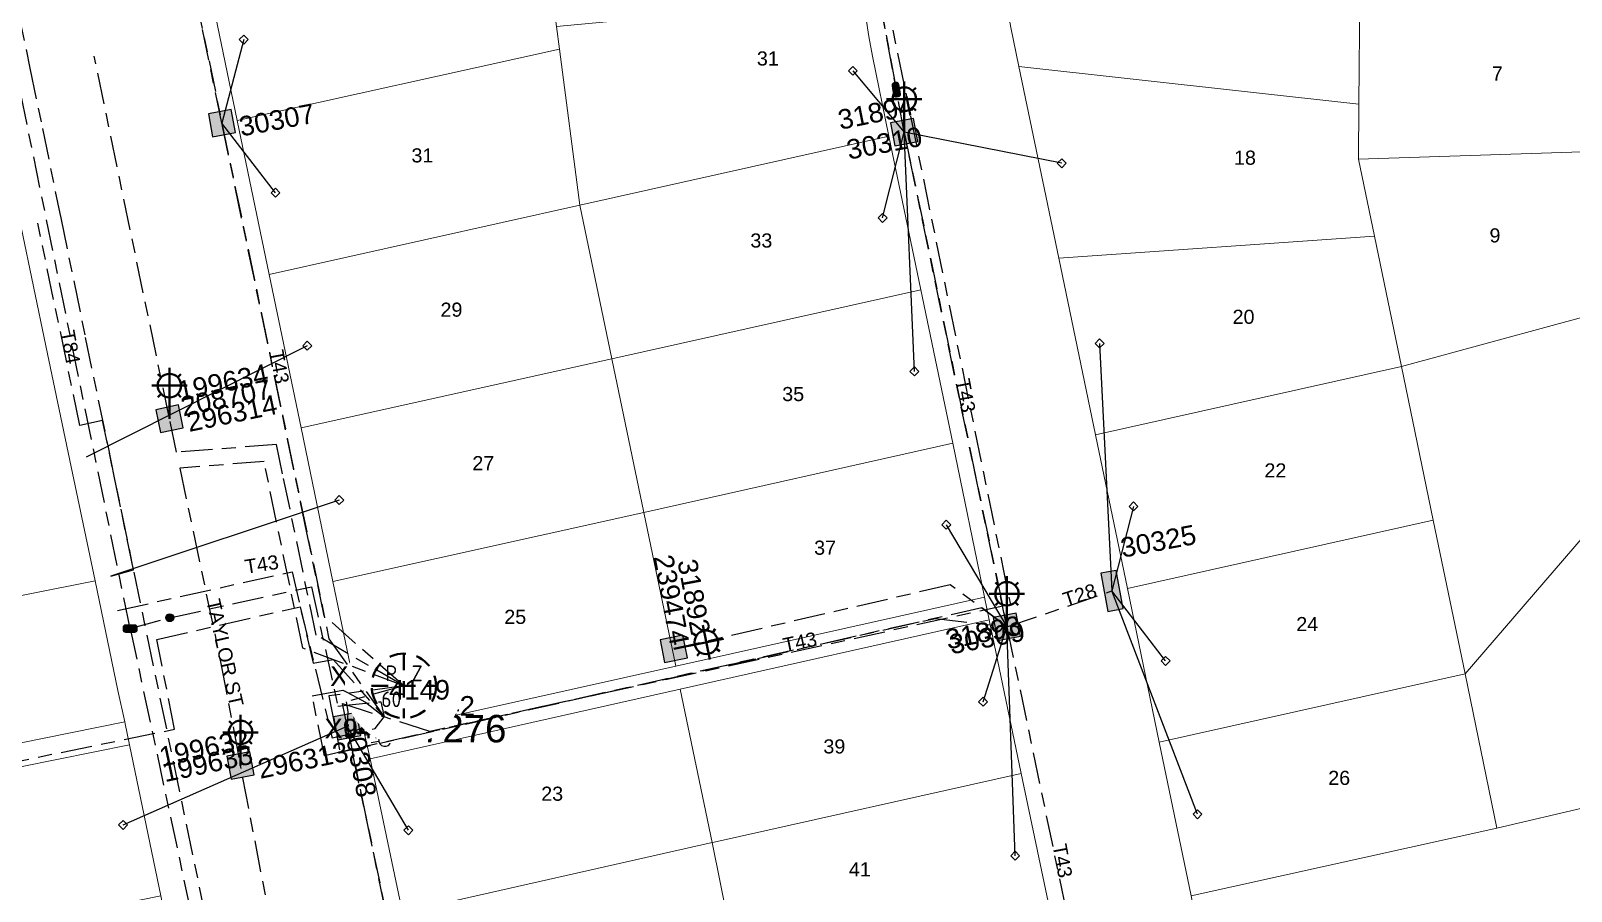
# Model space of a CAD drawing. Header units: metres. Extents: x 314590 to 317940, y 6263421 to 6264427.
# Drawn here: x 317055.2 to 317251.6, y 6263738.1 to 6263847.8 of the extents above; entities that cross this region are included whole.
import ezdxf
from ezdxf.enums import TextEntityAlignment as Align

# ---------------------------------------------------------------- set-up
doc = ezdxf.new("R2010")
doc.units = ezdxf.units.M
for name, pattern in [('Cable Exist UG', [8.2, 4, -1.2, 1.8, -1.2]), ('Dash', [5, 3, -2]), ('HIDDEN', [0.375, 0.25, -0.125]), ('HIDDEN2', [0.1875, 0.125, -0.0625])]:
    doc.linetypes.add(name, pattern=pattern)
doc.layers.get('0').update_dxf_attribs({"color": 6})
for name, color, linetype, lineweight in [('Cadastre Land Parcels_SP_EXT', 9, 'Continuous', 5), ('Cadastre Other Property_SP_EXT', 9, 'HIDDEN', 5), ('Cadastre Roads_SP_EXT', 9, 'Continuous', 5)]:
    doc.layers.add(name, color=color, linetype=linetype, lineweight=lineweight)
for name, color, linetype in [('Equip_HV_EXT', 7, 'Continuous'), ('Equip_LV_EXT', 7, 'Continuous'), ('Equip_SL_EXT', 7, 'Continuous'), ('Equip_SP_SL_EXT', 7, 'Continuous'), ('Mains_HV_EXT', 7, 'Continuous'), ('Mains_LV_EXT', 7, 'Continuous'), ('Mains_SL_EXT', 7, 'Continuous'), ('Services_SP_EXT', 7, 'Continuous'), ('Sub_SP_EXT', 7, 'Continuous'), ('SupportsUG_SP_LV_EXT', 7, 'Continuous'), ('SupportsUG_SP_LV_SL_EXT', 7, 'Continuous')]:
    doc.layers.add(name, color=color, linetype=linetype)
doc.styles.add('COLUMN_LABEL', font='arial.ttf')
doc.styles.add('iecARIAL', font='arial.ttf', dxfattribs={"height": 2})
doc.styles.add('IESYMBOL1', font='isocp.shx')
doc.styles.add('POLE_LABEL', font='arial.ttf')
doc.styles.add('SLCP_LABEL', font='arial.ttf', dxfattribs={"height": 3.5})
doc.styles.get("Standard").update_dxf_attribs({"font": 'arial.ttf'})
doc.styles.add('SWITCH_LABEL', font='arial.ttf', dxfattribs={"height": 2.5})

# ---------------------------------------------------------------- blocks, each defined once
blk = doc.blocks.new('SUB_PADMOUNT_EXT')
for points in [[(0, 0), (-3.84, 1.92), (-3.84, -1.92)], [(0, 0), (3.84, 1.92), (3.84, -1.92)]]:
    blk.add_hatch(color=256).paths.add_polyline_path(points)
for p, q in [((3.84, 1.92), (-3.84, -1.92)), ((-3.84, 1.92), (3.84, -1.92))]:
    blk.add_line(p, q)
blk.add_lwpolyline([(-3.84, -1.92), (3.84, -1.92), (3.84, 1.92), (-3.84, 1.92)], close=True)
for tag, height, flags, p in [('ASSET_NUM', 3.5, 8, (2, 2)), ('STREET_CODE', 0.2, 9, (1.5, 0)), ('CONSTRUCTED_VOLTAGE', 0.2, 9, (1.5, -0.2)), ('OPERATING_VOLTAGE', 0.2, 9, (1.5, -0.6)), ('ORIENTATION', 0.2, 9, (1.5, -0.8)), ('OWNED_BY', 0.2, 9, (1.5, -1)), ('OPERATED_BY', 0.2, 9, (1.5, -1.2)), ('SECONDARY_VOLTAGE', 0.2, 9, (1.5, -1.6)), ('STATE', 0.2, 9, (1.5, -1.8)), ('NO_PHASES', 0.2, 9, (1.5, -0.4)), ('MAINTAINED_BY', 0.2, 9, (1.5, -1.4)), ('PARENT', 0.2, 9, (1.5, -2)), ('SUBSTATION_TYPE', 0.2, 9, (1.5, -2.2)), ('STREETNAME', 0.2, 9, (1.5, -3)), ('SUBURB', 0.2, 9, (1.5, -3.2)), ('Z', 0.2, 1, (1.5, -3.6)), ('USAGE', 0.2, 9, (1.5, -2.4)), ('LEGEND', 0.2, 9, (1.5, -2.6)), ('LOCATION', 0.2, 9, (1.5, -2.8)), ('NOTES', 0.2, 9, (1.5, -3.4))]:
    blk.add_attdef(tag, text='', height=height, dxfattribs=dict(flags=flags)).set_placement(p, align=Align.MIDDLE_LEFT)
blk = doc.blocks.new('COLUMN_EXT')
blk.add_hatch(color=256).paths.add_polyline_path([(-1.49, 1.48), (-1.49, -1.49), (1.48, -1.49), (1.48, 1.48)])
blk.add_lwpolyline([(-1.49, -1.49), (1.48, -1.49), (1.48, 1.48), (-1.49, 1.48)], close=True)
for tag, height, style, flags, p in [('ASSET_NUM', 2.5, 'COLUMN_LABEL', 8, (2, 2)), ('STRUCTURE_PLANT_NUMBER', 0.2, 'POLE_LABEL', 9, (1.81, 0.03)), ('STREET_CODE', 0.2, 'COLUMN_LABEL', 9, (1.81, -0.2))]:
    blk.add_attdef(tag, text='', height=height, dxfattribs=dict(style=style, flags=flags)).set_placement(p, align=Align.MIDDLE_LEFT)
at = {"flags": 9}
for tag, p in [('COLUMN_TYPE', (1.81, -0.4)), ('OWNED_BY', (1.81, -0.6)), ('STATE', (1.81, -0.8)), ('USAGE', (1.81, -1)), ('STREETNAME', (1.81, -1.6)), ('SUBURB', (1.81, -1.8)), ('LEGEND', (1.81, -1.2)), ('LOCATION', (1.81, -1.4)), ('NOTES', (1.81, -2))]:
    blk.add_attdef(tag, text='', height=0.2, dxfattribs=at).set_placement(p, align=Align.MIDDLE_LEFT)
at = {"flags": 1}
blk.add_attdef('Z', (1.81, -2.35), '', height=0.2, dxfattribs=at)
blk = doc.blocks.new('PILLAR_EXT')
blk.add_hatch(color=256).paths.add_polyline_path([(-2.475, 0.99), (-2.475, -0.99), (2.475, -0.99), (2.475, 0.99)])
blk.add_lwpolyline([(-2.475, -0.99), (2.475, -0.99), (2.475, 0.99), (-2.475, 0.99)], close=True)
at = {"style": 'iecARIAL', "flags": 8}
blk.add_attdef('ASSET_NUM', (1.5, 3.5), '', height=2.5, dxfattribs=at)
for tag, p, flags in [('OWNED_BY', (0, -0.2), 9), ('STATE', (0, -0.4), 9), ('SUPPORT_TYPE', (0, -0.6), 9), ('STREETNAME', (0, -1.8), 9), ('SUBURB', (0, -2), 1), ('USAGE', (0, -0.8), 9), ('LEGEND', (0, -1), 9), ('LOCATION', (0, -1.2), 9), ('NOTES', (0, -1.4), 9), ('PARENT', (0, -1.6), 9)]:
    blk.add_attdef(tag, p, '', height=0.2, dxfattribs=dict(flags=flags))
blk = doc.blocks.new('SL_LANTERN_EXT')
at = {"lineweight": 40}
for p, q in [((0, 1.97), (0, 6.47)), ((-2.25, 4.22), (2.25, 4.22)), ((-1.46, 5.68), (-1.06, 5.28)), ((1.46, 5.68), (1.06, 5.28)), ((-1.46, 2.76), (-1.06, 3.16)), ((0, 0), (0, 2.72)), ((1.46, 2.76), (1.06, 3.16))]:
    blk.add_line(p, q, dxfattribs=at)
blk.add_circle((0, 4.22), 1.5, dxfattribs=at)
at = {"style": 'iecARIAL', "flags": 8}
blk.add_attdef('ASSET_NUM', (1.5, 1.5), '', height=2.5, dxfattribs=at)
for tag, p, height, flags in [('OPERATING_VOLTAGE', (0.98, -1.65), 0.2, 9), ('ORIENTATION', (0.98, -1.85), 0.2, 9), ('OWNED_BY', (0.98, -2.05), 0.2, 9), ('CONSTRUCTED_VOLTAGE', (0.98, -0.65), 0.2, 9), ('CONTROL_TYPE', (0.98, -0.85), 0.2, 9), ('LANTERN_PURPOSE', (0.98, -1.05), 0.2, 9), ('LANTERN_TYPE', (0.98, -1.25), 0.2, 9), ('NO_PHASES', (0.98, -1.45), 0.2, 9), ('LNUMBER', (2.18, -3.25), 2.5, 8), ('STATE', (0.98, -2.25), 0.2, 9), ('USAGE', (0.98, -2.45), 0.2, 9), ('CEXIST', (0.98, -2.65), 0.2, 9), ('CNEW', (0.98, -2.85), 0.2, 9), ('CNUMBER', (0.98, -3.05), 0.2, 9), ('CREMOVE', (0.98, -3.25), 0.2, 9), ('CREPLACE', (0.98, -3.45), 0.2, 9), ('LKINGHEIGHT', (0.98, -3.65), 0.2, 9), ('LBRACKET', (0.98, -3.85), 0.2, 9), ('LBRACKETVOCAB', (0.98, -4.05), 0.2, 9), ('LCATEGORY', (0.98, -4.25), 0.2, 9), ('LCHARGE1', (0.98, -4.45), 0.2, 9), ('LCHARGE1PERCENT', (0.98, -4.65), 0.2, 9), ('LCHARGE2', (0.98, -4.85), 0.2, 9), ('LCHARGE2PERCENT', (0.98, -5.05), 0.2, 9), ('LCHARGE3', (0.98, -5.25), 0.2, 9), ('LCHARGE3PERCENT', (0.98, -5.45), 0.2, 9), ('LEXIST', (0.98, -5.65), 0.2, 9), ('LLAMP', (0.98, -5.85), 0.2, 9), ('LLAMPVOCAB', (0.98, -6.05), 0.2, 9), ('LMAST', (0.98, -6.25), 0.2, 9), ('LMASTVOCAB', (0.98, -6.45), 0.2, 9), ('LNEW', (0.98, -6.65), 0.2, 9), ('LANTNUMBER', (0.98, -6.85), 0.2, 9), ('LOUTREACH', (0.98, -7.25), 0.2, 9), ('LOUTREACHVOCAB', (0.98, -7.45), 0.2, 9), ('LRATECODE', (0.98, -7.65), 0.2, 9), ('LREMOVE', (0.98, -7.85), 0.2, 9), ('LREPLACE', (0.98, -8.05), 0.2, 9), ('STREETNAME', (0.98, -9.25), 0.2, 9), ('SUBURB', (0.98, -9.45), 0.2, 1), ('LTYPE', (0.98, -8.25), 0.2, 9), ('LTYPEVOCAB', (0.98, -8.45), 0.2, 9), ('LEGEND', (0.98, -8.65), 0.2, 9), ('LOCATION', (0.98, -8.85), 0.2, 9), ('NOTES', (0.98, -9.05), 0.2, 9)]:
    blk.add_attdef(tag, p, '', height=height, dxfattribs=dict(flags=flags))
blk = doc.blocks.new('CCP_EXT')
at = {"flags": 9}
for tag, p in [('STATE', (0, -1.8)), ('NOTES', (0, -2))]:
    blk.add_attdef(tag, text='', height=0.2, dxfattribs=at).set_placement(p, align=Align.MIDDLE_LEFT)
blk.add_wipeout([(0, 0.57), (0.57, 0), (0, -0.57), (-0.57, 0)])
blk.add_lwpolyline([(-0.57, 0), (0, 0.57), (0.57, 0), (0, -0.57), (-0.57, 0)])
at = {"flags": 1}
blk.add_attdef('Z', (0, 0), '', height=0.2, dxfattribs=at)
at = {"flags": 9}
for tag, p in [('CCP_TYPE', (0, 0)), ('CONSTRUCTED_VOLTAGE', (0, -0.2)), ('OPERATING_VOLTAGE', (0, -0.6)), ('ORIENTATION', (0, -0.8)), ('OWNED_BY', (0, -1)), ('NO_PHASES', (0, -0.4)), ('USAGE', (0, -1.2)), ('LEGEND', (0, -1.4)), ('LIFE_SUPPORT', (0, -1.6))]:
    blk.add_attdef(tag, text='', height=0.2, dxfattribs=at).set_placement(p, align=Align.MIDDLE_LEFT)
blk = doc.blocks.new('HV_STJ_EXT')
h = blk.add_hatch(color=256)
edge = h.paths.add_edge_path()
edge.add_ellipse((-0.59, 0.13), major_axis=(0.226, 0.226), ratio=1, start_angle=45, end_angle=135)
edge.add_line((-0.91, 0.13), (-0.91, -0.13))
edge.add_ellipse((-0.59, -0.13), major_axis=(0.226, 0.226), ratio=1, start_angle=135, end_angle=225)
edge.add_line((-0.59, -0.45), (0.59, -0.45))
edge.add_ellipse((0.59, -0.13), major_axis=(-0.226, 0.226), ratio=1, start_angle=135, end_angle=225)
edge.add_line((0.91, -0.13), (0.91, 0.13))
edge.add_ellipse((0.59, 0.13), major_axis=(-0.226, 0.226), ratio=1, start_angle=225, end_angle=315)
edge.add_line((0.59, 0.45), (-0.59, 0.45))
blk.add_lwpolyline([(-0.91, 0.13), (-0.91, -0.13, 0.414214), (-0.59, -0.45), (0.59, -0.45, 0.414214), (0.91, -0.13), (0.91, 0.13, 0.414214), (0.59, 0.45), (-0.59, 0.45, 0.414214)], format="xyb", close=True)
for tag, flags, p in [('ORIENTATION', 9, (1.5, 0)), ('Z', 1, (1.5, -0.8)), ('USAGE', 9, (1.5, -0.2)), ('LEGEND', 9, (1.5, -0.4)), ('NOTES', 9, (1.5, -0.6))]:
    blk.add_attdef(tag, text='', height=0.2, dxfattribs=dict(flags=flags)).set_placement(p, align=Align.MIDDLE_LEFT)
blk = doc.blocks.new('SL_STJ_EXT')
h = blk.add_hatch(color=256)
edge = h.paths.add_edge_path()
edge.add_ellipse((-0.59, 0.13), major_axis=(0.226, 0.226), ratio=1, start_angle=45, end_angle=135)
edge.add_line((-0.91, 0.13), (-0.91, -0.13))
edge.add_ellipse((-0.59, -0.13), major_axis=(0.226, 0.226), ratio=1, start_angle=135, end_angle=225)
edge.add_line((-0.59, -0.45), (0.59, -0.45))
edge.add_ellipse((0.59, -0.13), major_axis=(-0.226, 0.226), ratio=1, start_angle=135, end_angle=225)
edge.add_line((0.91, -0.13), (0.91, 0.13))
edge.add_ellipse((0.59, 0.13), major_axis=(-0.226, 0.226), ratio=1, start_angle=225, end_angle=315)
edge.add_line((0.59, 0.45), (-0.59, 0.45))
blk.add_lwpolyline([(-0.91, 0.13), (-0.91, -0.13, 0.414214), (-0.59, -0.45), (0.59, -0.45, 0.414214), (0.91, -0.13), (0.91, 0.13, 0.414214), (0.59, 0.45), (-0.59, 0.45, 0.414214)], format="xyb", close=True)
at = {"flags": 1}
blk.add_attdef('Z', (0, 0), '', height=0.2, dxfattribs=at)
at = {"flags": 9}
for tag, p in [('ORIENTATION', (0, 0)), ('USAGE', (0, -0.2)), ('LEGEND', (0, -0.4)), ('NOTES', (0, -0.6))]:
    blk.add_attdef(tag, text='', height=0.2, dxfattribs=at).set_placement(p, align=Align.MIDDLE_LEFT)
blk = doc.blocks.new('LV_UG_DFUSE_CLOSED_EXT')
for points in [[(1, 0), (0, 0)], [(5.04, 0.73), (2.16, -0.72)], [(5.05, -0.71), (2.16, 0.72)], [(6.2, 0.01), (7.2, 0.01)]]:
    blk.add_lwpolyline(points)
for centre in [(1.8, 0), (5.4, 0.01)]:
    blk.add_circle(centre, 0.8)
at = {"flags": 9}
for tag, p in [('ACTUAL_STATUS', (0, 0)), ('CONSTRUCTED_VOLTAGE', (0, -0.2)), ('OPERATING_VOLTAGE', (0, -0.6)), ('ORIENTATION', (0, -0.8)), ('STATE', (0, -1)), ('SWITCH_TYPE', (0, -1.2)), ('NO_PHASES', (0, -0.4)), ('USAGE', (0, -1.4)), ('NOTES', (0, -1.6))]:
    blk.add_attdef(tag, text='', height=0.2, dxfattribs=at).set_placement(p, align=Align.MIDDLE_LEFT)
at = {"flags": 1}
blk.add_attdef('Z', (0, 0), '', height=0.2, dxfattribs=at)
blk = doc.blocks.new('SWG_HOLEC_SU_NO_EXT')
blk.add_line((1.8, -2), (5.8, -2))
for points in [[(1, 0), (0, 0)], [(6.6, 0), (7.6, 0)]]:
    blk.add_lwpolyline(points)
for points in [[(1.8, -0.8, 1), (1.8, 0.8, 1)], [(5.8, -0.8, 1), (5.8, 0.8, 1)]]:
    blk.add_lwpolyline(points, format="xyb", close=True)
at = {"insert": (5.31, -3.64), "char_height": 1.4, "width": 3.8863, "attachment_point": 1, "rotation": 180}
blk.add_mtext('{\\fArial|b0|i0|c0|p34;N/O}', dxfattribs=at)
at = {"style": 'SWITCH_LABEL', "flags": 8}
blk.add_attdef('ASSET_NUM', text='', height=2.5, rotation=179.9544, dxfattribs=at).set_placement((-2.4, 0), align=Align.MIDDLE_LEFT)
at = {"flags": 1}
blk.add_attdef('Z', (0, 0), '', height=0.2, dxfattribs=at)
at = {"flags": 9}
for tag, p in [('ACTUAL_STATUS', (0, -0.4)), ('CONSTRUCTED_VOLTAGE', (0, -0.6)), ('OPERATING_VOLTAGE', (0, -1)), ('ORIENTATION', (0, -1.2)), ('OWNED_BY', (0, -1.4)), ('STATE', (0, -1.8)), ('SWITCH_TYPE', (0, -2)), ('NO_PHASES', (0, -0.8)), ('PARENT', (0, -1.6)), ('STREETNAME', (0, -2.6)), ('SUBURB', (0, -2.8)), ('USAGE', (0, -2.2)), ('LOCATION', (0, -2.4)), ('NOTES', (0, -3))]:
    blk.add_attdef(tag, text='', height=0.2, dxfattribs=at).set_placement(p, align=Align.MIDDLE_LEFT)
at = {"style": 'SWITCH_LABEL', "flags": 9}
blk.add_attdef('STREET_CODE', text='', height=0.2, dxfattribs=at).set_placement((0, -0.2), align=Align.MIDDLE_LEFT)
blk = doc.blocks.new('SWG_HOLEC_SU_EXT')
blk.add_line((1.8, -2), (5.8, -2))
for points in [[(1, 0), (0, 0)], [(6.6, 0), (7.6, 0)]]:
    blk.add_lwpolyline(points)
for points in [[(1.8, -0.8, 1), (1.8, 0.8, 1)], [(5.8, -0.8, 1), (5.8, 0.8, 1)]]:
    blk.add_lwpolyline(points, format="xyb", close=True)
at = {"style": 'SWITCH_LABEL', "flags": 8}
blk.add_attdef('ASSET_NUM', text='', height=2.5, rotation=179.9544, dxfattribs=at).set_placement((-2.4, 0), align=Align.MIDDLE_LEFT)
at = {"flags": 1}
blk.add_attdef('Z', (0, 0), '', height=0.2, dxfattribs=at)
at = {"flags": 9}
for tag, p in [('ACTUAL_STATUS', (0, -0.4)), ('CONSTRUCTED_VOLTAGE', (0, -0.6)), ('OPERATING_VOLTAGE', (0, -1)), ('ORIENTATION', (0, -1.2)), ('OWNED_BY', (0, -1.4)), ('STATE', (0, -1.8)), ('SWITCH_TYPE', (0, -2)), ('NO_PHASES', (0, -0.8)), ('PARENT', (0, -1.6)), ('STREETNAME', (0, -2.6)), ('SUBURB', (0, -2.8)), ('USAGE', (0, -2.2)), ('LOCATION', (0, -2.4)), ('NOTES', (0, -3))]:
    blk.add_attdef(tag, text='', height=0.2, dxfattribs=at).set_placement(p, align=Align.MIDDLE_LEFT)
at = {"style": 'SWITCH_LABEL', "flags": 9}
blk.add_attdef('STREET_CODE', text='', height=0.2, dxfattribs=at).set_placement((0, -0.2), align=Align.MIDDLE_LEFT)
blk = doc.blocks.new('SLCP_ZELL_EXT')
blk.add_wipeout([(-0.24, 7.5), (-0.71, 7.47), (-1.17, 7.41), (-1.64, 7.32), (-2.09, 7.21), (-2.54, 7.06), (-2.98, 6.89), (-3.41, 6.69), (-3.82, 6.46), (-4.22, 6.21), (-4.6, 5.93), (-4.96, 5.63), (-5.31, 5.31), (-5.63, 4.96), (-5.93, 4.6), (-6.21, 4.22), (-6.46, 3.82), (-6.69, 3.41), (-6.89, 2.98), (-7.06, 2.54), (-7.21, 2.09), (-7.32, 1.64), (-7.41, 1.17), (-7.47, 0.71), (-7.5, 0.24), (-7.5, -0.24), (-7.47, -0.71), (-7.41, -1.17), (-7.32, -1.64), (-7.21, -2.09), (-7.06, -2.54), (-6.89, -2.98), (-6.69, -3.41), (-6.46, -3.82), (-6.21, -4.22), (-5.93, -4.6), (-5.63, -4.96), (-5.31, -5.31), (-4.96, -5.63), (-4.6, -5.93), (-4.22, -6.21), (-3.82, -6.46), (-3.41, -6.69), (-2.98, -6.89), (-2.54, -7.06), (-2.09, -7.21), (-1.64, -7.32), (-1.17, -7.41), (-0.71, -7.47), (-0.24, -7.5), (0.24, -7.5), (0.71, -7.47), (1.17, -7.41), (1.64, -7.32), (2.09, -7.21), (2.54, -7.06), (2.98, -6.89), (3.41, -6.69), (3.82, -6.46), (4.22, -6.21), (4.6, -5.93), (4.96, -5.63), (5.31, -5.31), (5.63, -4.96), (5.93, -4.6), (6.21, -4.22), (6.46, -3.82), (6.69, -3.41), (6.89, -2.98), (7.06, -2.54), (7.21, -2.09), (7.32, -1.64), (7.41, -1.17), (7.47, -0.71), (7.5, -0.24), (7.5, 0.24), (7.47, 0.71), (7.41, 1.17), (7.32, 1.64), (7.21, 2.09), (7.06, 2.54), (6.89, 2.98), (6.69, 3.41), (6.46, 3.82), (6.21, 4.22), (5.93, 4.6), (5.63, 4.96), (5.31, 5.31), (4.96, 5.63), (4.6, 5.93), (4.22, 6.21), (3.82, 6.46), (3.41, 6.69), (2.98, 6.89), (2.54, 7.06), (2.09, 7.21), (1.64, 7.32), (1.17, 7.41), (0.71, 7.47), (0.24, 7.5)])
at = {"linetype": 'Dash', "lineweight": 40, "ltscale": 0.7}
for p, q in [((0, 4.11), (0, -4.11)), ((-4.11, 0), (4.11, 0))]:
    blk.add_line(p, q, dxfattribs=at)
blk.add_circle((0, 0), 4.11, dxfattribs=at)
at = {"lineweight": 40, "style": 'IESYMBOL1'}
for s, p in [('P', (-1.6, 0)), ('Z', (1.7, 0)), ('60', (-1.61, -3.31))]:
    blk.add_text(s, height=2, dxfattribs=at).set_placement(p, align=Align.BOTTOM_CENTER)
at = {"style": 'SLCP_LABEL'}
for tag, height, flags, p in [('ASSET_NUM', 2.5, 8, (2, 2)), ('STREET_CODE', 0.2, 9, (0, -0.2))]:
    blk.add_attdef(tag, text='', height=height, dxfattribs=dict(at, flags=flags)).set_placement(p, align=Align.MIDDLE_LEFT)
at = {"flags": 1}
blk.add_attdef('Z', (0, 0), '', height=0.2, dxfattribs=at)
at = {"flags": 9}
for tag, p in [('CONSTRUCTED_VOLTAGE', (0, -0.4)), ('CONTROL_TYPE', (0, -0.6)), ('OPERATING_VOLTAGE', (0, -1)), ('ORIENTATION', (0, -1.2)), ('OWNED_BY', (0, -1.4)), ('STATE', (0, -2)), ('NO_PHASES', (0, -0.8)), ('USAGE', (0, -1.6)), ('LOCATION', (0, -1.8)), ('NOTES', (0, -2.2))]:
    blk.add_attdef(tag, text='', height=0.2, dxfattribs=at).set_placement(p, align=Align.MIDDLE_LEFT)
blk = doc.blocks.new('CONNECTOR_NODE_EXT')
h = blk.add_hatch(color=256)
edge = h.paths.add_edge_path()
edge.add_arc((0, 0), 0.5, 0, 360)
blk.add_circle((0, 0), 0.5)
at = {"flags": 1}
blk.add_attdef('Z', (0, 0), '', height=0.2, dxfattribs=at)
at = {"flags": 9}
for tag, p in [('CONNECTOR_TYPE', (0, 0)), ('CONSTRUCTED_VOLTAGE', (0, -0.2)), ('OPERATING_VOLTAGE', (0, -0.6)), ('ORIENTATION', (0, -0.8)), ('SUBTYPE', (0, -1)), ('NO_PHASES', (0, -0.4)), ('USAGE', (0, -1.2)), ('NOTES', (0, -1.4))]:
    blk.add_attdef(tag, text='', height=0.2, dxfattribs=at).set_placement(p, align=Align.MIDDLE_LEFT)

msp = doc.modelspace()

# ---------------------------------------------------------------- linework, layer by layer
at = {"layer": 'Cadastre Land Parcels_SP_EXT', "linetype": 'Continuous'}
for points in [[(317224.65, 6263852.42), (317179.38, 6263869.02), (317179.12, 6263866.74), (317178.95, 6263864.42), (317178.86, 6263862.09), (317178.86, 6263859.76), (317178.95, 6263857.43), (317179.12, 6263855.11), (317179.38, 6263852.79), (317179.72, 6263850.49), (317180.15, 6263848.2), (317181.18, 6263843.24), (317224.52, 6263838.43), (317224.65, 6263852.42)], [(317081.54, 6263836.32), (317122.6, 6263845.43), (317122.22, 6263848.33), (317120.02, 6263865.23), (317077.48, 6263855.9), (317081.54, 6263836.32)], [(317164.61, 6263834.35), (317162.53, 6263844.53), (317162.05, 6263847.03), (317161.65, 6263849.54), (317161.31, 6263852.04), (317122.22, 6263848.33), (317122.6, 6263845.43), (317125.2, 6263825.53), (317164.61, 6263834.35)], [(317269.03, 6263852.14), (317224.65, 6263852.42), (317224.52, 6263838.43), (317224.48, 6263831.43), (317264.63, 6263832.73), (317269.03, 6263852.14)], [(317085.61, 6263816.69), (317125.2, 6263825.53), (317122.6, 6263845.43), (317081.54, 6263836.32), (317085.61, 6263816.69)], [(317224.48, 6263831.43), (317224.52, 6263838.43), (317181.18, 6263843.24), (317186.26, 6263818.79), (317226.51, 6263821.61), (317224.48, 6263831.43)], [(317168.67, 6263814.76), (317164.61, 6263834.35), (317125.2, 6263825.53), (317129.28, 6263805.93), (317168.67, 6263814.76)], [(317260.24, 6263813.23), (317264.63, 6263832.73), (317224.48, 6263831.43), (317226.51, 6263821.61), (317229.94, 6263804.97), (317260.24, 6263813.23)], [(317129.28, 6263805.93), (317125.2, 6263825.53), (317085.61, 6263816.69), (317089.67, 6263797.14), (317129.28, 6263805.93)], [(317190.93, 6263796.26), (317229.94, 6263804.97), (317226.51, 6263821.61), (317186.26, 6263818.79), (317190.93, 6263796.26)], [(317172.73, 6263795.18), (317168.67, 6263814.76), (317129.28, 6263805.93), (317133.34, 6263786.35), (317172.73, 6263795.18)], [(317265.78, 6263797.98), (317264.95, 6263798.66), (317264.17, 6263799.4), (317263.45, 6263800.19), (317262.78, 6263801.03), (317262.18, 6263801.91), (317261.64, 6263802.84), (317261.17, 6263803.8), (317260.77, 6263804.79), (317260.44, 6263805.81), (317260.19, 6263806.85), (317260.01, 6263807.91), (317259.9, 6263808.97), (317259.87, 6263810.04), (317259.92, 6263811.11), (317260.04, 6263812.17), (317260.24, 6263813.23), (317229.94, 6263804.97), (317234, 6263785.38), (317238.07, 6263765.8), (317265.78, 6263797.98)], [(317133.34, 6263786.35), (317129.28, 6263805.93), (317089.67, 6263797.14), (317093.73, 6263777.56), (317133.34, 6263786.35)], [(317234, 6263785.38), (317229.94, 6263804.97), (317190.93, 6263796.26), (317195, 6263776.67), (317234, 6263785.38)], [(317275.05, 6263794.89), (317273.95, 6263794.94), (317272.85, 6263795.05), (317271.76, 6263795.24), (317270.69, 6263795.51), (317269.64, 6263795.86), (317268.62, 6263796.28), (317267.63, 6263796.78), (317266.68, 6263797.35), (317265.78, 6263797.98), (317238.07, 6263765.8), (317242.1, 6263746.12), (317253.68, 6263748.84), (317264.78, 6263751.24), (317275.05, 6263794.89)], [(317176.78, 6263775.58), (317172.73, 6263795.18), (317133.34, 6263786.35), (317137.42, 6263766.76), (317176.78, 6263775.58)], [(317097.8, 6263757.93), (317137.42, 6263766.76), (317133.34, 6263786.35), (317093.73, 6263777.56), (317097.8, 6263757.93)], [(317238.07, 6263765.8), (317234, 6263785.38), (317195, 6263776.67), (317199.06, 6263757.07), (317238.07, 6263765.8)], [(317067.21, 6263759.68), (317066.33, 6263763.67), (317063.4, 6263777.66), (317019.6, 6263768.93), (317023.3, 6263750.79), (317067.21, 6263759.68)], [(317181.47, 6263753.08), (317177.39, 6263772.65), (317137.98, 6263763.84), (317142.07, 6263744.26), (317142.31, 6263744.32), (317181.47, 6263753.08)], [(317242.1, 6263746.12), (317238.07, 6263765.8), (317199.06, 6263757.07), (317203.15, 6263737.47), (317242.1, 6263746.12)], [(317142.07, 6263744.26), (317137.98, 6263763.84), (317098.49, 6263754.96), (317102.59, 6263735.34), (317142.07, 6263744.26)], [(317071.81, 6263737.5), (317067.81, 6263756.75), (317030.72, 6263749.25), (317034.36, 6263731.68), (317034.75, 6263729.97), (317071.81, 6263737.5)], [(317185.59, 6263733.47), (317181.47, 6263753.08), (317142.31, 6263744.32), (317142.07, 6263744.26), (317146.04, 6263724.67), (317185.59, 6263733.47)], [(317257.84, 6263729.28), (317253.68, 6263748.84), (317242.1, 6263746.12), (317203.15, 6263737.47), (317207.21, 6263717.89), (317257.84, 6263729.28)], [(317146.04, 6263724.67), (317142.07, 6263744.26), (317102.59, 6263735.34), (317106.65, 6263715.81), (317141.73, 6263723.65), (317146.04, 6263724.67)]]:
    msp.add_lwpolyline(points, close=True, dxfattribs=at)
at = {"layer": 'Mains_HV_EXT', "linetype": 'Cable Exist UG'}
for points in [[(317067.88, 6263771.56), (316993.8, 6264133.95)], [(317067.88, 6263771.56), (317072.93, 6263772.94)]]:
    msp.add_lwpolyline(points, dxfattribs=at)
at = {"layer": 'Mains_LV_EXT', "linetype": 'Cable Exist UG'}
for points in [[(317064.61, 6263908.17), (317079.58, 6263836)], [(317166.56, 6263834.84), (317163.31, 6263852.32), (317163.6, 6263870.07), (317166.1, 6263881.15)], [(317065.4, 6263778.25), (317068.3, 6263779.04), (317064.37, 6263798.08), (317061.46, 6263797.47), (317056.11, 6263823.27)], [(317179.64, 6263771.77), (317193.04, 6263776.35)]]:
    msp.add_lwpolyline(points, dxfattribs=at)
at = {"layer": 'Mains_SL_EXT', "linetype": 'Cable Exist UG'}
for points in [[(317079.58, 6263836), (317063.02, 6263915.81)], [(317163.79, 6263870.93), (317163.31, 6263852.32), (317165.54, 6263840.26)], [(317072.89, 6263798.32), (317063.3, 6263844.55)], [(317179.64, 6263771.77), (317172.41, 6263777.13), (317137.18, 6263768.97)], [(317089.19, 6263716.39), (317081.95, 6263754.09)]]:
    msp.add_lwpolyline(points, dxfattribs=at)

# ---------------------------------------------------------------- block references
at = {"layer": 'Equip_HV_EXT'}
for name, p in [('CONNECTOR_NODE_EXT', (317072.93, 6263772.94)), ('HV_STJ_EXT', (317067.88, 6263771.56))]:
    msp.add_blockref(name, p, dxfattribs=at)
at = {"layer": 'Equip_SL_EXT', "rotation": 279.3563440335386}
msp.add_blockref('SL_STJ_EXT', (317165.54, 6263840.26), dxfattribs=at)
at = {"layer": 'Equip_SP_SL_EXT'}
ref = msp.add_blockref('SL_LANTERN_EXT', (317166.56, 6263834.84), dxfattribs=at)
ref.add_attrib('ASSET_NUM', '31894', dxfattribs={"layer": '0', "height": 2.5, "rotation": 11.5096, "style": 'iecARIAL'}).set_placement((317168.06, 6263836.35), align=Align.BOTTOM_RIGHT)
ref = msp.add_blockref('SL_LANTERN_EXT', (317072.89, 6263798.32), dxfattribs=at)
ref.add_attrib('ASSET_NUM', '199634', dxfattribs={"layer": '0', "height": 2.5, "rotation": 11.6526, "style": 'iecARIAL'}).set_placement((317074.39, 6263799.82), align=Align.BOTTOM_LEFT)
ref = msp.add_blockref('SL_LANTERN_EXT', (317072.89, 6263798.32), dxfattribs=at)
ref.add_attrib('ASSET_NUM', '208707', dxfattribs={"layer": '0', "height": 2.5, "rotation": 11.6982, "style": 'iecARIAL'}).set_placement((317074.39, 6263799.82), align=Align.MIDDLE_LEFT)
ref = msp.add_blockref('SL_LANTERN_EXT', (317137.18, 6263768.97), dxfattribs=dict(at, rotation=281.4212848366472))
ref.add_attrib('ASSET_NUM', '31892', dxfattribs={"layer": '0', "height": 2.5, "rotation": 280.5673, "style": 'iecARIAL'}).set_placement((317138.68, 6263770.47), align=Align.BOTTOM_RIGHT)
ref = msp.add_blockref('SL_LANTERN_EXT', (317179.64, 6263771.77), dxfattribs=at)
ref.add_attrib('ASSET_NUM', '31893', dxfattribs={"layer": '0', "height": 2.5, "rotation": 11.4878, "style": 'iecARIAL'}).set_placement((317181.14, 6263773.27), align=Align.TOP_RIGHT)
ref = msp.add_blockref('SL_LANTERN_EXT', (317081.95, 6263754.09), dxfattribs=at)
ref.add_attrib('ASSET_NUM', '199632', dxfattribs={"layer": '0', "height": 2.5, "rotation": 11.8626, "style": 'iecARIAL'}).set_placement((317083.45, 6263755.59), align=Align.BOTTOM_RIGHT)
ref = msp.add_blockref('SL_LANTERN_EXT', (317081.95, 6263754.09), dxfattribs=at)
ref.add_attrib('ASSET_NUM', '199633', dxfattribs={"layer": '0', "height": 2.5, "rotation": 11.892, "style": 'iecARIAL'}).set_placement((317083.45, 6263755.59), align=Align.MIDDLE_RIGHT)
at = {"layer": 'Sub_SP_EXT'}
ref = msp.add_blockref('SUB_PADMOUNT_EXT', (317100.25, 6263760.3), dxfattribs=at)
ref.add_attrib('ASSET_NUM', '17276', dxfattribs={"layer": '0', "height": 3.5}).set_placement((317102.25, 6263760.55), align=Align.TOP_LEFT)
at = {"layer": 'SupportsUG_SP_LV_EXT'}
ref = msp.add_blockref('PILLAR_EXT', (317193.04, 6263776.35), dxfattribs=dict(at, rotation=100.506596074114))
ref.add_attrib('ASSET_NUM', '30325', dxfattribs={"layer": '0', "height": 2.5, "rotation": 10.6157, "style": 'iecARIAL'}).set_placement((317194.54, 6263779.85), align=Align.BOTTOM_LEFT)
at = {"layer": 'SupportsUG_SP_LV_SL_EXT'}
ref = msp.add_blockref('COLUMN_EXT', (317079.58, 6263836), dxfattribs=dict(at, rotation=100.5045952691152))
ref.add_attrib('ASSET_NUM', '30307', dxfattribs={"layer": '0', "height": 2.5, "rotation": 10.6135, "style": 'COLUMN_LABEL'}).set_placement((317081.58, 6263836.75), align=Align.TOP_LEFT)
ref = msp.add_blockref('COLUMN_EXT', (317166.56, 6263834.84), dxfattribs=dict(at, rotation=280.5794461333726))
ref.add_attrib('ASSET_NUM', '30310', dxfattribs={"layer": '0', "height": 2.5, "rotation": 10.6157, "style": 'COLUMN_LABEL'}).set_placement((317168.56, 6263835.59), align=Align.TOP_RIGHT)
ref = msp.add_blockref('COLUMN_EXT', (317072.89, 6263798.32), dxfattribs=dict(at, rotation=101.735849927902))
ref.add_attrib('ASSET_NUM', '296314', dxfattribs={"layer": '0', "height": 2.5, "rotation": 11.6134, "style": 'COLUMN_LABEL'}).set_placement((317074.89, 6263799.07), align=Align.TOP_LEFT)
ref = msp.add_blockref('COLUMN_EXT', (317137.18, 6263768.97), dxfattribs=dict(at, rotation=281.4212848366472))
ref.add_attrib('ASSET_NUM', '239474', dxfattribs={"layer": '0', "height": 2.5, "rotation": 280.5673, "style": 'COLUMN_LABEL'}).set_placement((317139.19, 6263769.72), align=Align.TOP_RIGHT)
ref = msp.add_blockref('COLUMN_EXT', (317179.64, 6263771.77), dxfattribs=dict(at, rotation=280.6330677073422))
ref.add_attrib('ASSET_NUM', '30309', dxfattribs={"layer": '0', "height": 2.5, "rotation": 10.6693, "style": 'COLUMN_LABEL'}).set_placement((317181.64, 6263772.52), align=Align.TOP_RIGHT)
ref = msp.add_blockref('COLUMN_EXT', (317095.53, 6263759.12), dxfattribs=dict(at, rotation=100.5045952691152))
ref.add_attrib('ASSET_NUM', '30308', dxfattribs={"layer": '0', "height": 2.5, "rotation": 280.5771, "style": 'COLUMN_LABEL'}).set_placement((317097.53, 6263759.87), align=Align.TOP_LEFT)
ref = msp.add_blockref('COLUMN_EXT', (317081.95, 6263754.09), dxfattribs=dict(at, rotation=280.8745737019368))
ref.add_attrib('ASSET_NUM', '296313', dxfattribs={"layer": '0', "height": 2.5, "rotation": 11.5659, "style": 'COLUMN_LABEL'}).set_placement((317083.95, 6263754.84), align=Align.TOP_LEFT)

# ---------------------------------------------------------------- texts
at = {"layer": 'Cadastre Land Parcels_SP_EXT'}
for s, p in [('31', (317147.77, 6263843.35)), ('7', (317241.46, 6263841.43)), ('31', (317103.74, 6263830.99)), ('18', (317208.59, 6263830.7)), ('9', (317241.16, 6263820.79)), ('33', (317146.94, 6263820.14)), ('29', (317107.44, 6263811.32)), ('20', (317208.41, 6263810.41)), ('35', (317151, 6263800.56)), ('27', (317111.5, 6263791.75)), ('22', (317212.47, 6263790.82)), ('37', (317155.07, 6263780.97)), ('25', (317115.57, 6263772.15)), ('24', (317216.53, 6263771.23)), ('39', (317156.25, 6263755.63)), ('26', (317220.6, 6263751.62)), ('23', (317120.28, 6263749.6)), ('41', (317159.5, 6263739.96))]:
    msp.add_text(s, height=1.8, dxfattribs=at).set_placement(p)
at = {"layer": 'Cadastre Roads_SP_EXT'}
msp.add_text('TAYLOR ST', height=1.8, rotation=282.6509, dxfattribs=at).set_placement((317077.56, 6263775.1))
at = {"layer": 'Mains_LV_EXT'}
for s, rotation, p in [('T84', 280.5643, (317058.99, 6263809.42)), ('T43', 280.5771, (317085.62, 6263806.91)), ('T43', 280.5673, (317173.11, 6263803.24)), ('T43', 8.9139, (317082.65, 6263778.53)), ('T28', 17.7533, (317187.14, 6263774.33)), ('T43', 11.5641, (317151.31, 6263768.53)), ('T43', 280.6445, (317185.45, 6263743.91))]:
    msp.add_text(s, height=1.8, rotation=rotation, dxfattribs=at).set_placement(p)

# ---------------------------------------------------------------- next in the draw order: block references
at = {"layer": 'Services_SP_EXT'}
for p in [(317082.36, 6263846.66), (317160, 6263842.67), (317186.63, 6263830.89), (317086.41, 6263827.13), (317163.8, 6263823.92), (317090.45, 6263807.62), (317191.46, 6263807.92), (317167.86, 6263804.34), (317094.54, 6263787.95), (317195.78, 6263787.14), (317171.92, 6263784.8), (317199.87, 6263767.43), (317176.6, 6263762.23), (317102.06, 6263759.45), (317203.94, 6263747.88), (317066.98, 6263746.52), (317103.35, 6263745.84), (317180.7, 6263742.59)]:
    msp.add_blockref('CCP_EXT', p, dxfattribs=at)

# ---------------------------------------------------------------- next in the draw order: linework, layer by layer
at = {"layer": 'Cadastre Other Property_SP_EXT', "linetype": 'HIDDEN2'}
msp.add_lwpolyline([(317097.8, 6263758.02), (317103.17, 6263759.22), (317102.61, 6263761.91), (317097.24, 6263760.72), (317097.8, 6263758.02)], close=True, dxfattribs=at)
at = {"layer": 'Cadastre Roads_SP_EXT', "linetype": 'Continuous'}
for points in [[(317124.85, 6263627.93), (317120.29, 6263649.9), (317115.73, 6263671.87), (317111.17, 6263693.84), (317106.65, 6263715.81), (317102.59, 6263735.34), (317098.49, 6263754.96), (317097.8, 6263757.93), (317093.73, 6263777.56), (317089.67, 6263797.14), (317085.61, 6263816.69), (317081.54, 6263836.32), (317077.48, 6263855.9), (317073.42, 6263875.48), (317068.87, 6263897.53), (317066.88, 6263907.17), (317064.94, 6263916.12), (317061.13, 6263934.73), (317057.26, 6263953.37), (317052.42, 6263976.78), (317051.63, 6263980.58), (317050.62, 6263985.48), (317045.65, 6264009.51), (317035.49, 6264058.47)], [(317048.25, 6263851.22), (317050.18, 6263841.79), (317052.03, 6263832.62), (317053.86, 6263823.35), (317053.99, 6263822.72), (317057.14, 6263807.62), (317060.35, 6263792.17), (317063.4, 6263777.66), (317066.33, 6263763.67), (317067.21, 6263759.68), (317067.21, 6263759.66), (317067.26, 6263759.43), (317067.81, 6263756.75), (317071.81, 6263737.5), (317075.79, 6263718.27), (317079.81, 6263699.03), (317083.87, 6263679.82), (317087.9, 6263660.59), (317091.95, 6263641.32), (317096.08, 6263621.76)], [(317161.65, 6263849.54), (317162.05, 6263847.03), (317162.53, 6263844.53), (317164.61, 6263834.35), (317168.67, 6263814.76), (317172.73, 6263795.18), (317176.78, 6263775.58), (317177.39, 6263772.65), (317181.47, 6263753.08), (317185.59, 6263733.47)], [(317203.15, 6263737.47), (317199.06, 6263757.07), (317195, 6263776.67), (317190.93, 6263796.26), (317186.26, 6263818.79), (317181.18, 6263843.24), (317180.15, 6263848.2)]]:
    msp.add_lwpolyline(points, dxfattribs=at)
msp.add_lwpolyline([(317098.49, 6263754.96), (317137.98, 6263763.84), (317177.39, 6263772.65), (317176.78, 6263775.58), (317137.42, 6263766.76), (317097.8, 6263757.93), (317098.49, 6263754.96)], close=True, dxfattribs=at)
at = {"layer": 'Mains_LV_EXT', "linetype": 'Cable Exist UG'}
for points in [[(317179.64, 6263771.77), (317166.56, 6263834.84)], [(317179.64, 6263771.77), (317190.46, 6263719.91)]]:
    msp.add_lwpolyline(points, dxfattribs=at)
at = {"layer": 'Mains_SL_EXT', "linetype": 'Cable Exist UG'}
for points in [[(317166.56, 6263834.84), (317179.64, 6263771.77)], [(317179.64, 6263771.77), (317191.61, 6263714.38)]]:
    msp.add_lwpolyline(points, dxfattribs=at)
at = {"layer": 'Services_SP_EXT'}
for points in [[(317082.36, 6263846.66), (317079.58, 6263836)], [(317160, 6263842.67), (317166.56, 6263834.84)], [(317086.41, 6263827.13), (317079.58, 6263836)], [(317163.8, 6263823.92), (317166.56, 6263834.84)], [(317167.86, 6263804.34), (317166.56, 6263834.84)], [(317186.63, 6263830.89), (317166.56, 6263834.84)], [(317090.45, 6263807.62), (317062.27, 6263793.43)], [(317191.46, 6263807.92), (317193.04, 6263776.35)], [(317094.54, 6263787.95), (317065.4, 6263778.25)], [(317195.78, 6263787.14), (317193.04, 6263776.35)], [(317171.92, 6263784.8), (317179.64, 6263771.77)], [(317199.87, 6263767.43), (317193.04, 6263776.35)], [(317203.94, 6263747.88), (317193.04, 6263776.35)], [(317176.6, 6263762.23), (317179.64, 6263771.77)], [(317180.7, 6263742.59), (317179.64, 6263771.77)], [(317102.06, 6263759.45), (317100.25, 6263760.3)], [(317066.98, 6263746.52), (317095.53, 6263759.12)], [(317103.35, 6263745.84), (317095.53, 6263759.12)]]:
    msp.add_lwpolyline(points, dxfattribs=at)

# ---------------------------------------------------------------- next in the draw order: block references
at = {"layer": 'Equip_HV_EXT'}
ref = msp.add_blockref('SWG_HOLEC_SU_NO_EXT', (317099.85, 6263762.23), dxfattribs=dict(at, rotation=6.400275208569525))
ref.add_attrib('ASSET_NUM', 'X940', dxfattribs={"layer": '0', "height": 2.5, "style": 'SWITCH_LABEL'}).set_placement((317097.45, 6263763.48), align=Align.BOTTOM_CENTER)
ref = msp.add_blockref('SWG_HOLEC_SU_EXT', (317106.07, 6263758.45), dxfattribs=dict(at, rotation=191.143962885154))
ref.add_attrib('ASSET_NUM', 'X942', dxfattribs={"layer": '0', "height": 2.5, "style": 'SWITCH_LABEL'}).set_placement((317103.67, 6263759.7), align=Align.BOTTOM_LEFT)
ref = msp.add_blockref('SWG_HOLEC_SU_EXT', (317099.13, 6263758.8), dxfattribs=dict(at, rotation=10.35416592733536))
ref.add_attrib('ASSET_NUM', 'X941', dxfattribs={"layer": '0', "height": 2.5, "style": 'SWITCH_LABEL'}).set_placement((317096.73, 6263760.05), align=Align.TOP_CENTER)
at = {"layer": 'Equip_LV_EXT'}
for p in [(317099.51, 6263760.97), (317099.84, 6263761.21), (317100.25, 6263761.3), (317099.26, 6263760.2), (317099.3, 6263760.61)]:
    msp.add_blockref('LV_UG_DFUSE_CLOSED_EXT', p, dxfattribs=at)

# ---------------------------------------------------------------- next in the draw order: block references
at = {"layer": 'Equip_SL_EXT'}
ref = msp.add_blockref('SLCP_ZELL_EXT', (317102.77, 6263764.25), dxfattribs=at)
ref.add_attrib('ASSET_NUM', '4149', dxfattribs={"layer": '0', "height": 2.5, "style": 'SLCP_LABEL'}).set_placement((317104.77, 6263765), align=Align.TOP_CENTER)

# ---------------------------------------------------------------- next in the draw order: linework, layer by layer
at = {"layer": 'Mains_HV_EXT', "linetype": 'Cable Exist UG'}
for points in [[(317217.72, 6263922.19), (317215.06, 6263934.76), (317192.26, 6263921.22), (317176.19, 6263902.67), (317166.42, 6263880.46), (317164.06, 6263852.97), (317180.09, 6263774.62), (317106.07, 6263758.45)], [(317039.66, 6263920.19), (317043.52, 6263900.79), (317047.24, 6263882.05), (317051.28, 6263861.43), (317052.96, 6263853.41), (317055.1, 6263843.01), (317056.7, 6263835.31), (317058.9, 6263824.47), (317059.04, 6263823.91), (317062.16, 6263808.69), (317065.06, 6263794.69), (317066.68, 6263786.77), (317078.17, 6263731.47), (317078.17, 6263731.47), (317080.69, 6263719.29), (317084.37, 6263701.82), (317085.21, 6263697.81), (317084.23, 6263695.59), (317095.23, 6263642.9), (317115.67, 6263647.39), (317115.67, 6263647.39), (317119.94, 6263626.9)], [(317072.93, 6263772.94), (317091, 6263776.9), (317094.35, 6263761.67), (317099.85, 6263762.23)], [(316952.06, 6263750.1), (316960.93, 6263751.51), (316971.88, 6263742.45), (316974.7, 6263738.64), (316986.77, 6263741), (317073.54, 6263758.72), (317071.29, 6263770.17), (317089.55, 6263774.35), (317093.63, 6263757.61), (317099.13, 6263758.8)], [(317067.88, 6263771.56), (317083.43, 6263698.8), (317106, 6263704.15), (317147.64, 6263503.37), (317155.07, 6263497.65), (317167.91, 6263497.15), (317443.51, 6263568.15), (317489.73, 6263577.96), (317492.13, 6263567.87), (317508.82, 6263570.57), (317525.32, 6263567.76), (317551.35, 6263551.05), (317601.82, 6263518.36), (317674.07, 6263469.2), (317678.37, 6263469.79), (317700.27, 6263463.92), (317747.74, 6263451.28), (317762.29, 6263444.27), (317799.46, 6263420.91), (317824.15, 6263459.68), (317848.58, 6263446.33), (317852.2, 6263447.41)], [(317099.85, 6263762.23), (317100.25, 6263760.3)], [(317099.13, 6263758.8), (317100.25, 6263760.3)], [(317106.07, 6263758.45), (317100.25, 6263760.3)]]:
    msp.add_lwpolyline(points, dxfattribs=at)
at = {"layer": 'Mains_LV_EXT', "linetype": 'Cable Exist UG'}
for points in [[(317079.58, 6263836), (317093.22, 6263770.24), (317100.25, 6263760.3)], [(317066.26, 6263773.86), (317088.52, 6263778.81), (317091.21, 6263767.15), (317093.77, 6263767.62), (317100.25, 6263760.3)], [(317179.64, 6263771.77), (317176.45, 6263774.19), (317092.65, 6263755.35), (317091.09, 6263763), (317094.99, 6263763.69), (317097.9, 6263762.17), (317100.25, 6263760.3)], [(317095.53, 6263759.12), (317094.93, 6263762.02), (317100.25, 6263760.3)], [(317095.53, 6263759.12), (317112.57, 6263677.32)]]:
    msp.add_lwpolyline(points, dxfattribs=at)
at = {"layer": 'Mains_SL_EXT', "linetype": 'Cable Exist UG'}
for points in [[(317102.77, 6263764.25), (317092.61, 6263773.2), (317090.42, 6263783.76), (317079.58, 6263836)], [(317102.77, 6263764.25), (317091.59, 6263770.72), (317087.32, 6263791.3), (317087.32, 6263791.3), (317086.54, 6263795.02), (317073.78, 6263794.03), (317072.89, 6263798.32)], [(317102.77, 6263764.25), (317089.88, 6263769.07), (317084.95, 6263792.87), (317074.2, 6263792), (317079.46, 6263767.09), (317081.95, 6263754.09)], [(317102.77, 6263764.25), (317093.2, 6263762.98), (317094.63, 6263755.79), (317127.75, 6263763.24), (317147.84, 6263767.76), (317170.55, 6263772.86), (317179.64, 6263771.77)], [(317102.77, 6263764.25), (317095.4, 6263762.22), (317095.65, 6263760.99), (317095.53, 6263759.12)], [(317113.77, 6263671.55), (317095.53, 6263759.12)]]:
    msp.add_lwpolyline(points, dxfattribs=at)

doc.saveas('drawing.dxf')
